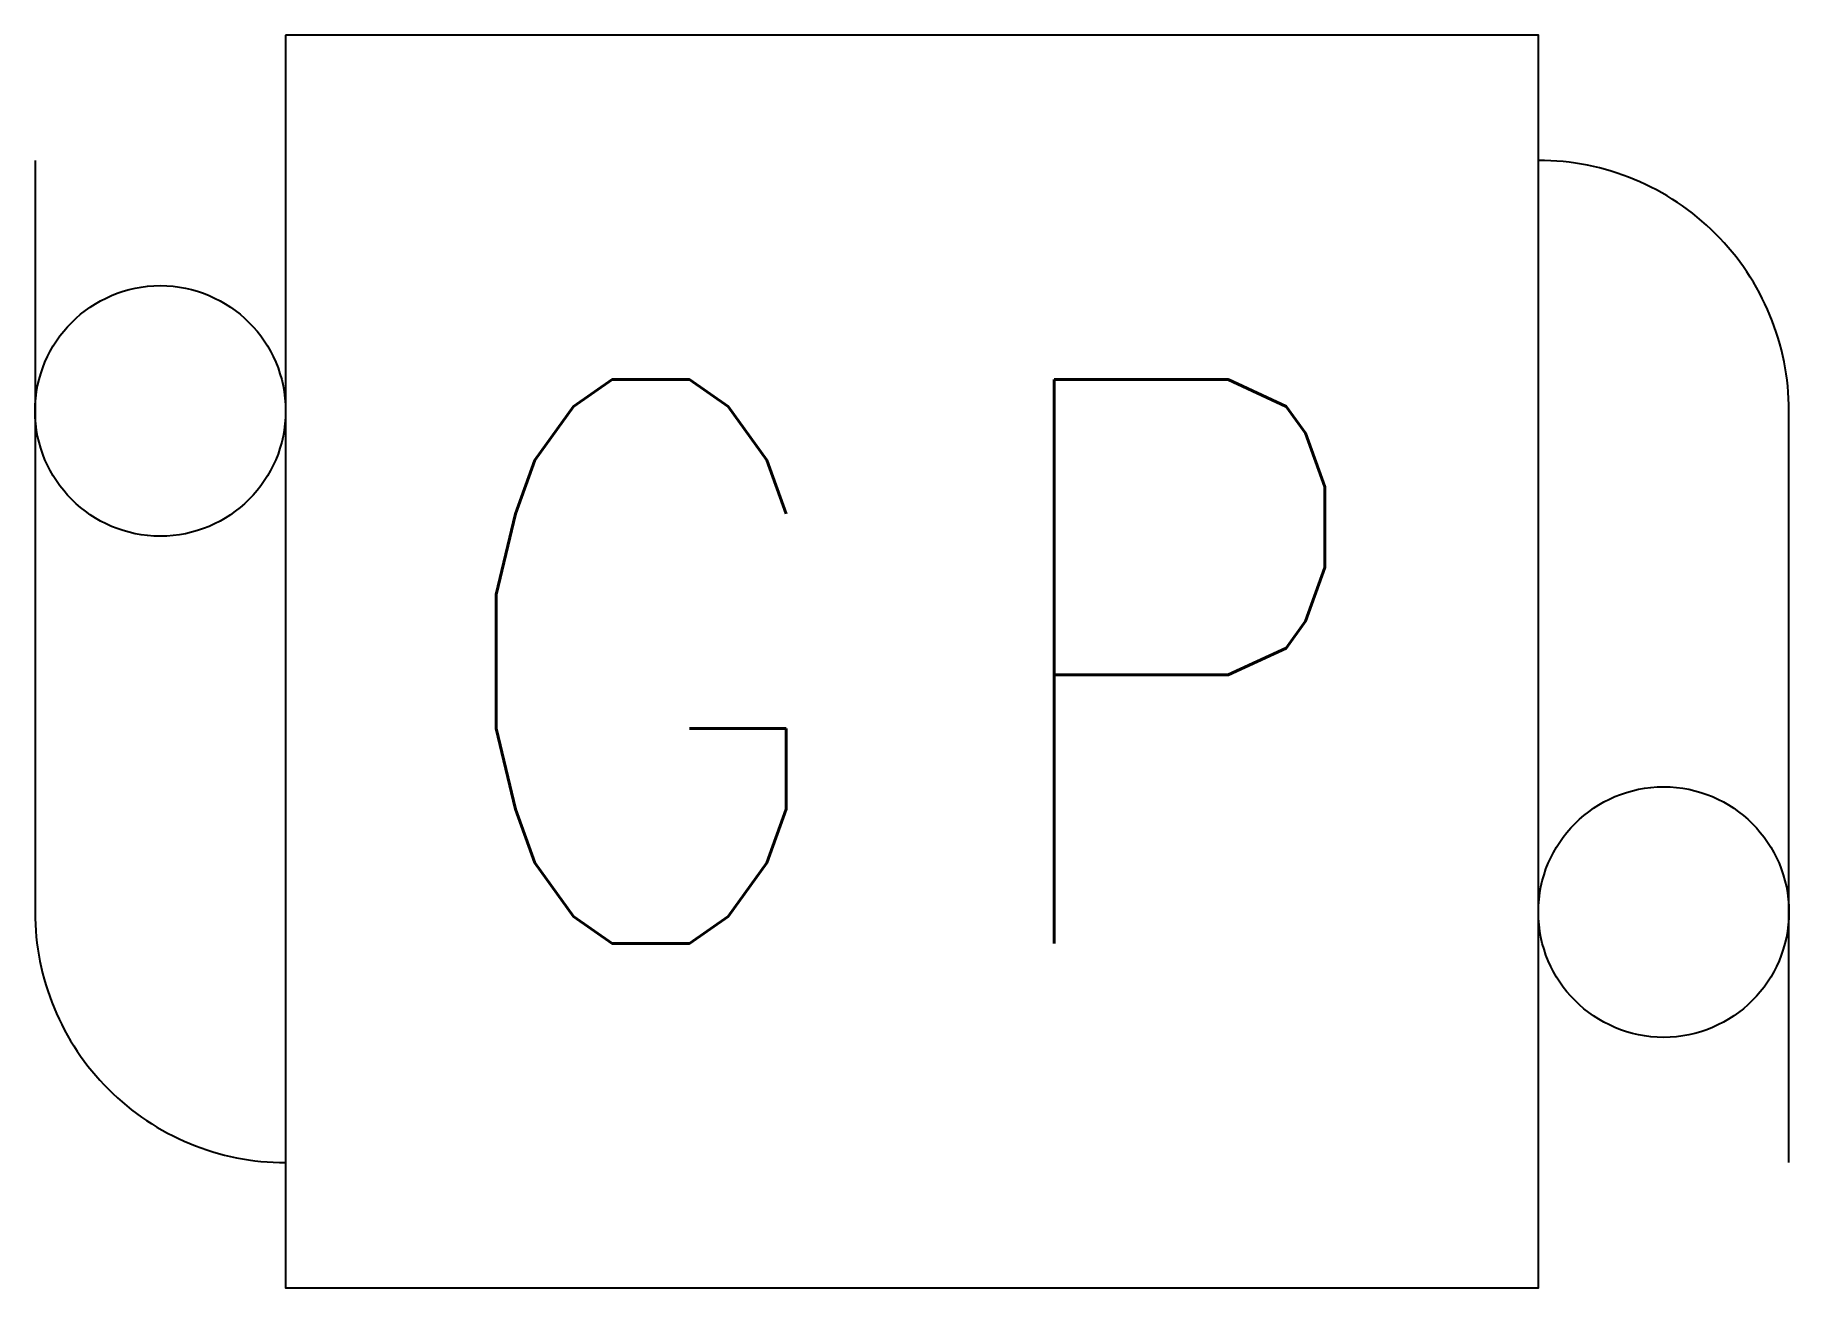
# Model space of a CAD drawing. Header units: feet. Extents: x -0.7 to 0.7, y -0.5 to 0.5.
import ezdxf
from ezdxf.enums import TextEntityAlignment as Align

# ---------------------------------------------------------------- set-up
doc = ezdxf.new("R2010")
doc.units = ezdxf.units.FT
doc.header["$MEASUREMENT"] = 0
doc.styles.add('SYM', font='SIMPLEX.SHX', dxfattribs={"width": 0.8})

msp = doc.modelspace()

# ---------------------------------------------------------------- linework, layer by layer
at = {"elevation": 1.0001}
for points in [[(-0.7, 0.4), (-0.7, -0.2, 0.414214), (-0.5, -0.4, 1.280776)], [(0.7, -0.4), (0.7, 0.2, 0.414214), (0.5, 0.4, 1.280776)]]:
    msp.add_lwpolyline(points, format="xyb", dxfattribs=at)
for centre in [(-0.6, 0.2, 1.0001), (0.6, -0.2, 1.0001)]:
    msp.add_circle(centre, 0.1)
msp.add_3dface([(-0.5, 0.5, 1), (-0.5, -0.5, 1), (0.5, -0.5, 1), (0.5, 0.5, 1)])
at = {"layer": 'Defpoints'}
msp.add_point((0, 0), dxfattribs=at)

# ---------------------------------------------------------------- texts
at = {"style": 'SYM', "width": 0.8}
for s, p in [('G', (-0.2162, 0, 1)), ('P', (0.2137, 0, 1))]:
    msp.add_text(s, height=0.45, dxfattribs=at).set_placement(p, align=Align.MIDDLE)

doc.saveas('drawing.dxf')
